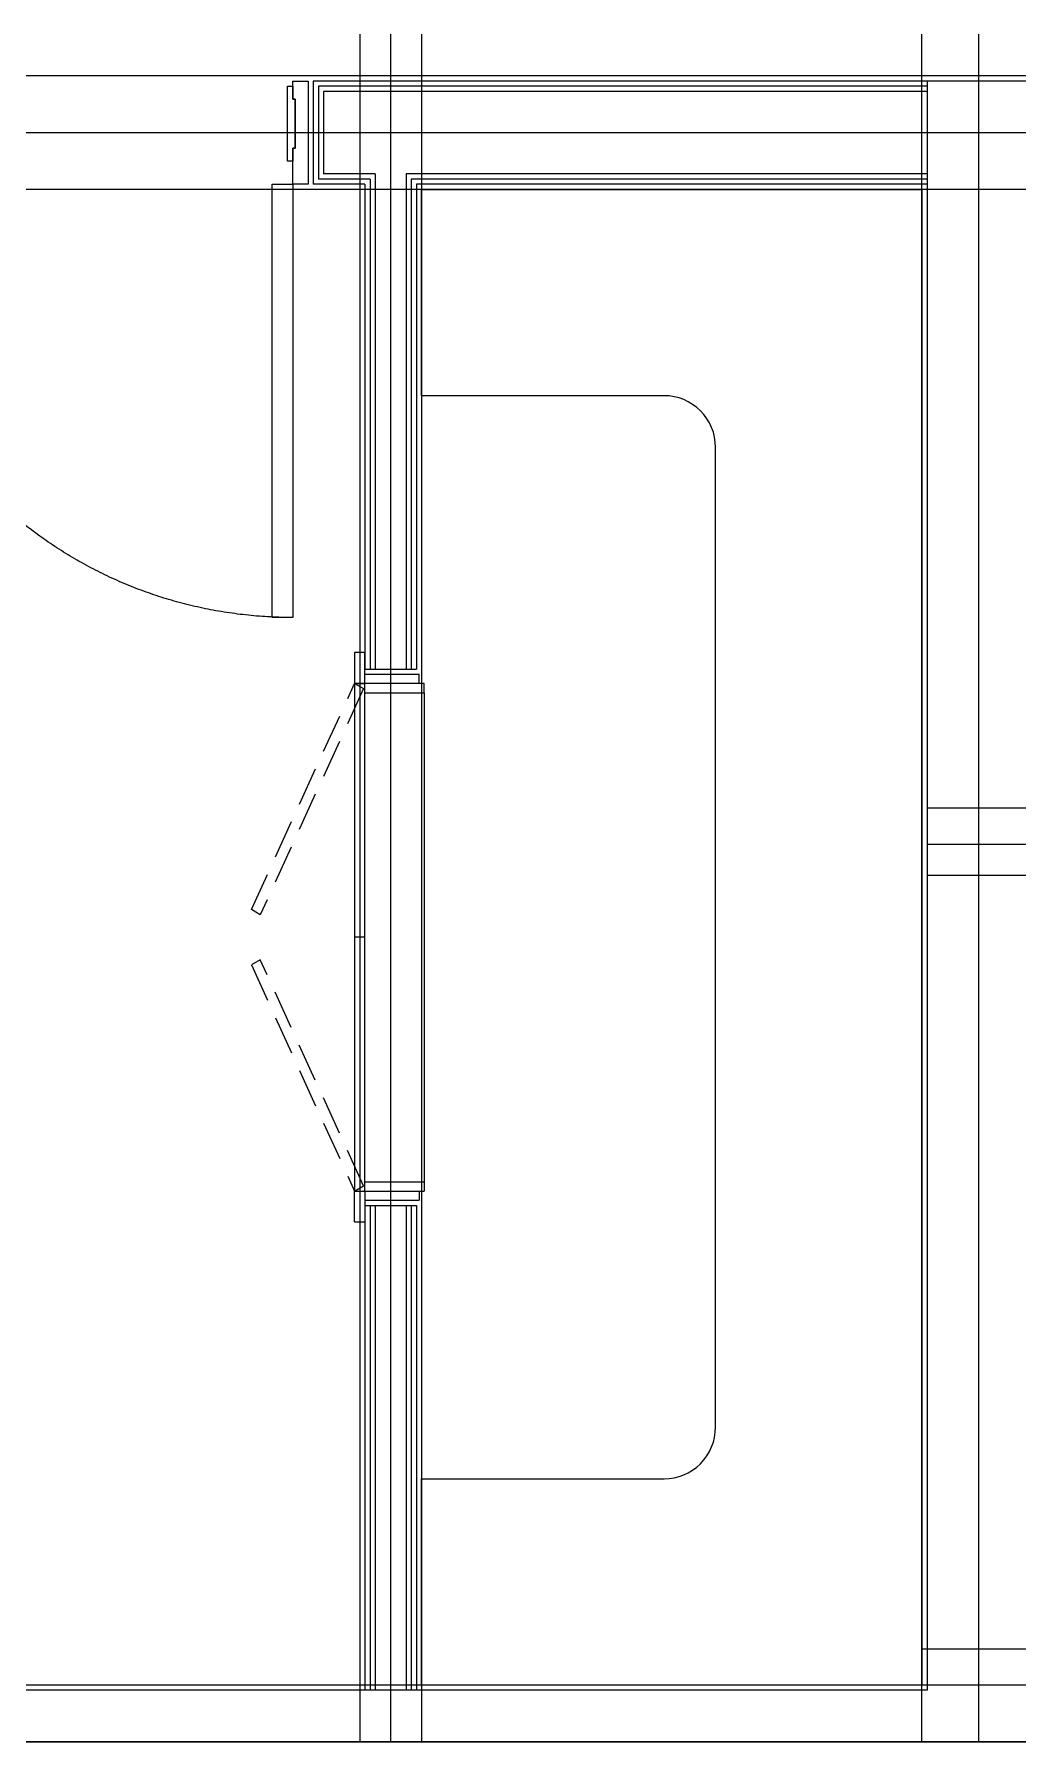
# Model space of a CAD drawing. Header units: millimetres. Extents: x 840000 to 1054178, y 0 to 59400.
# Drawn here: x 862711 to 864618, y 23571 to 26882 of the extents above; entities that cross this region are included whole.
import ezdxf
from ezdxf.xclip import XClip

# ---------------------------------------------------------------- set-up
doc = ezdxf.new("R2010")
doc.units = ezdxf.units.MM
doc.header["$LTSCALE"] = 100
doc.header["$XCLIPFRAME"] = 0
for name, pattern in [('X - 단위세대 확장형$0$CEN', [62, 60, -1, 0, -1]), ('X - 단위세대 확장형$0$X-55$0$( Hidden )', [0.375, 0.25, -0.125]), ('X - 단위세대 확장형$0$X-55$0$CENTER', [50.8, 31.75, -6.35, 6.35, -6.35]), ('X - 평면도$0$CEN', [62, 60, -1, 0, -1])]:
    doc.linetypes.add(name, pattern=pattern)
for name, color, linetype in [('SYM', 7, 'Continuous'), ('X - 단위세대 확장형$0$A-CEN', 1, 'X - 단위세대 확장형$0$CEN'), ('X - 단위세대 확장형$0$AA-WAXM-CONC', 2, 'Continuous'), ('X - 단위세대 확장형$0$AA-WAXM-DRYW', 7, 'Continuous'), ('X - 단위세대 확장형$0$AA-XXXX-CNTL', 1, 'X - 단위세대 확장형$0$CEN'), ('X - 단위세대 확장형$0$X-55$0$02_F-KIT', 6, 'Continuous'), ('X - 단위세대 확장형$0$X-55$0$AA-XXXX-FUR', 8, 'Continuous'), ('X - 평면도$0$AA-XXXX-CNTL', 1, 'X - 평면도$0$CEN')]:
    doc.layers.add(name, color=color, linetype=linetype)
doc.layers.add('X - 단위세대 확장형$0$A-door', color=4, linetype='Continuous', lineweight=25)
doc.layers.add('X - 단위세대 확장형$0$A-MC', color=171, linetype='Continuous', plot=False)

# ---------------------------------------------------------------- blocks, each defined once
blk = doc.blocks.new('X - 단위세대 확장형$0$X-55$0$638386742643', base_point=(4884442.7, -1807360.7))
at = {"layer": 'X - 단위세대 확장형$0$A-door'}
for points in [[(4884264.8, -1806959.9), (4884264.8, -1806989.9), (4884334.8, -1806989.9), (4884334.8, -1806984.9), (4884429.8, -1806984.9), (4884429.8, -1806989.9), (4884464.8, -1806989.9), (4884464.8, -1806959.9)], [(4884334.8, -1806984.9), (4884334.8, -1806989.9), (4884309.8, -1806989.9), (4884309.8, -1806999.9), (4884454.8, -1806999.9), (4884454.8, -1806989.9), (4884429.8, -1806989.9), (4884429.8, -1806984.9)], [(4884264.8, -1807029.9), (4884264.8, -1806989.9), (4883424.8, -1806989.9), (4883424.8, -1807029.9)], [(4884264.8, -1807859.9), (4884264.8, -1807829.9), (4884334.8, -1807829.9), (4884334.8, -1807834.9), (4884429.8, -1807834.9), (4884429.8, -1807829.9), (4884464.8, -1807829.9), (4884464.8, -1807859.9)], [(4884334.8, -1807834.9), (4884334.8, -1807829.9), (4884309.8, -1807829.9), (4884309.8, -1807819.9), (4884454.8, -1807819.9), (4884454.8, -1807829.9), (4884429.8, -1807829.9), (4884429.8, -1807834.9)]]:
    blk.add_lwpolyline(points, close=True, dxfattribs=at)
at = {"layer": 'X - 단위세대 확장형$0$A-door', "color": 1, "linetype": 'X - 단위세대 확장형$0$X-55$0$CENTER', "ltscale": 5}
blk.add_arc((4884264.8, -1806989.9), 840, 180, 270, dxfattribs=at)
blk = doc.blocks.new('X - 단위세대 확장형$0$X-55$0$A$Cf4477e91')
at = {"layer": 'X - 단위세대 확장형$0$X-55$0$AA-XXXX-FUR', "ltscale": 20}
for p, q in [((60, 220), (60, 335)), ((78, 335), (60, 335)), ((78, 220), (78, 335)), ((1026, 220), (1026, 335)), ((1026, 335), (1044, 335)), ((1044, 335), (1044, 220)), ((42, 220), (42, 325)), ((60, 325), (42, 325)), ((1044, 325), (1062, 325)), ((1062, 220), (1062, 325)), ((60, 220), (0, 220)), ((0, 200), (0, 220)), ((0, 200), (0, 220)), ((0, 200), (60, 200)), ((60, 200), (60, 220)), ((60, 200), (60, 220)), ((60, 220), (1044, 220)), ((1044, 200), (60, 200)), ((552, 220), (552, 200)), ((1044, 200), (1044, 220)), ((1044, 220), (1104, 220)), ((1044, 220), (1044, 200)), ((1104, 200), (1044, 200)), ((1104, 220), (1104, 200))]:
    blk.add_line(p, q, dxfattribs=at)
at = {"layer": 'X - 단위세대 확장형$0$X-55$0$AA-XXXX-FUR', "color": 8, "ltscale": 20}
blk.add_line((1026, 335), (78, 335), dxfattribs=at)
at = {"layer": 'X - 단위세대 확장형$0$X-55$0$AA-XXXX-FUR', "color": 1, "linetype": 'X - 단위세대 확장형$0$X-55$0$( Hidden )', "ltscale": 3}
for points in [[(70, 217.3), (508.4, 17.3), (498.4, 0), (60, 200)], [(1034, 217.3), (595.6, 17.3), (605.6, 0), (1044, 200)]]:
    blk.add_lwpolyline(points, close=True, dxfattribs=at)
blk = doc.blocks.new('X - 단위세대 확장형$0$A$Cca1b3c21')
at = {"layer": 'X - 단위세대 확장형$0$A-CEN'}
for p, q in [((-3311, -4602.5), (0, -4602.5)), ((-1740, -7667.5), (-1740, -5642.5))]:
    blk.add_line(p, q, dxfattribs=at)
at = {"layer": 'X - 단위세대 확장형$0$A-MC'}
for p, q in [((-3230, -5942.7), (-3230, 0)), ((-3010, -5942.7), (-3010, 0)), ((-110, -5950.4), (-110, 0)), ((-3311, -4542.5), (0, -4542.5)), ((-3311, -4662.5), (0, -4662.5)), ((0, -5632.5), (-3311, -5632.5)), ((-1810, -7667.5), (-1810, -5642.5)), ((-1680, -8662.5), (-1680, -5642.5)), ((-180, -8662.5), (-180, -5632.5))]:
    blk.add_line(p, q, dxfattribs=at)
at = {"layer": 'X - 단위세대 확장형$0$AA-WAXM-CONC'}
for p, q in [((-100, -5642.5), (-100, -422.5)), ((-3220, -5642.5), (-100, -5642.5)), ((-3220, -5842.5), (-3220, -5642.5))]:
    blk.add_line(p, q, dxfattribs=at)
at = {"layer": 'X - 단위세대 확장형$0$AA-WAXM-DRYW'}
for p, q in [((-3220, -5642.5), (-3220, -4452.5)), ((-3220, -4452.5), (-3020, -4452.5)), ((-3210, -5642.5), (-3210, -4462.5)), ((-3210, -4462.5), (-3030, -4462.5)), ((-3030, -4562.5), (-3030, -4462.5)), ((-3020, -4552.5), (-3020, -4452.5)), ((-3200, -5642.5), (-3200, -4472.5)), ((-3200, -4472.5), (-3040, -4472.5)), ((-3040, -4572.5), (-3040, -4472.5)), ((-3030, -4562.5), (-2080, -4562.5)), ((-3020, -4552.5), (-2080, -4552.5)), ((-2080, -4552.5), (-2080, -4652.5)), ((-1040, -4552.5), (-100, -4552.5)), ((-1040, -4552.5), (-1040, -4652.5)), ((-1040, -4562.5), (-100, -4562.5)), ((-3040, -4572.5), (-2080, -4572.5)), ((-1040, -4572.5), (-100, -4572.5)), ((-3040, -5642.5), (-3040, -4632.5)), ((-3040, -4632.5), (-2080, -4632.5)), ((-1040, -4632.5), (-100, -4632.5)), ((-3030, -5642.5), (-3030, -4642.5)), ((-3030, -4642.5), (-2080, -4642.5)), ((-3020, -5642.5), (-3020, -4652.5)), ((-3020, -4652.5), (-2080, -4652.5)), ((-1040, -4642.5), (-100, -4642.5)), ((-1040, -4652.5), (-100, -4652.5))]:
    blk.add_line(p, q, dxfattribs=at)
at = {"layer": 'X - 단위세대 확장형$0$AA-XXXX-CNTL'}
for p, q in [((-3120, -5942.7), (-3120, 0)), ((0, -8662.5), (0, 0)), ((-3311, -5742.5), (0, -5742.5))]:
    blk.add_line(p, q, dxfattribs=at)
at = {"layer": 'X - 단위세대 확장형$0$X-55$0$02_F-KIT'}
blk.add_lwpolyline([(-110, -4662.5), (-510, -4662.5), (-510, -5132.5, -0.414214), (-610, -5232.5), (-2510, -5232.5, -0.414214), (-2610, -5132.5), (-2610, -4662.5), (-3010, -4662.5), (-3010, -5632.5), (-110, -5632.5)], format="xyb", close=True, dxfattribs=at)
at = {"rotation": 179.9999999999999}
for name, p in [('X - 단위세대 확장형$0$X-55$0$638386742643', (-3197.9, -4041.7)), ('X - 단위세대 확장형$0$X-55$0$A$Cf4477e91', (-1008, -4332.5))]:
    blk.add_blockref(name, p, dxfattribs=at)
blk = doc.blocks.new('X - 단위세대 확장형', base_point=(-475.4, -286.7))
at = {"xscale": -1.000000000000001, "rotation": 90}
blk.add_blockref('X - 단위세대 확장형$0$A$Cca1b3c21', (38049.5, 39463.1), dxfattribs=at)
blk = doc.blocks.new('X - 평면도', base_point=(-475.4, -286.7))
at = {"layer": 'X - 평면도$0$AA-XXXX-CNTL'}
blk.add_line((1287286.2, 39463.1), (1306512, 39463.1), dxfattribs=at)

msp = doc.modelspace()

# ---------------------------------------------------------------- block references
ref = msp.add_blockref('X - 평면도', (-439725.3, -16179.1))
XClip(ref).set_block_clipping_path([(1279249.9173513227, 15892.4151621314), (1363249.9173513227, 75292.4151621313)])

# ---------------------------------------------------------------- next in the draw order: block references
at = {"layer": 'SYM'}
ref = msp.add_blockref('X - 단위세대 확장형', (820274.7, -16179.1), dxfattribs=at)
XClip(ref).set_block_clipping_path([(27286.2339647645, 22495.2025850526), (88213.6007378809, 68689.6277392105)])

doc.saveas('drawing.dxf')
